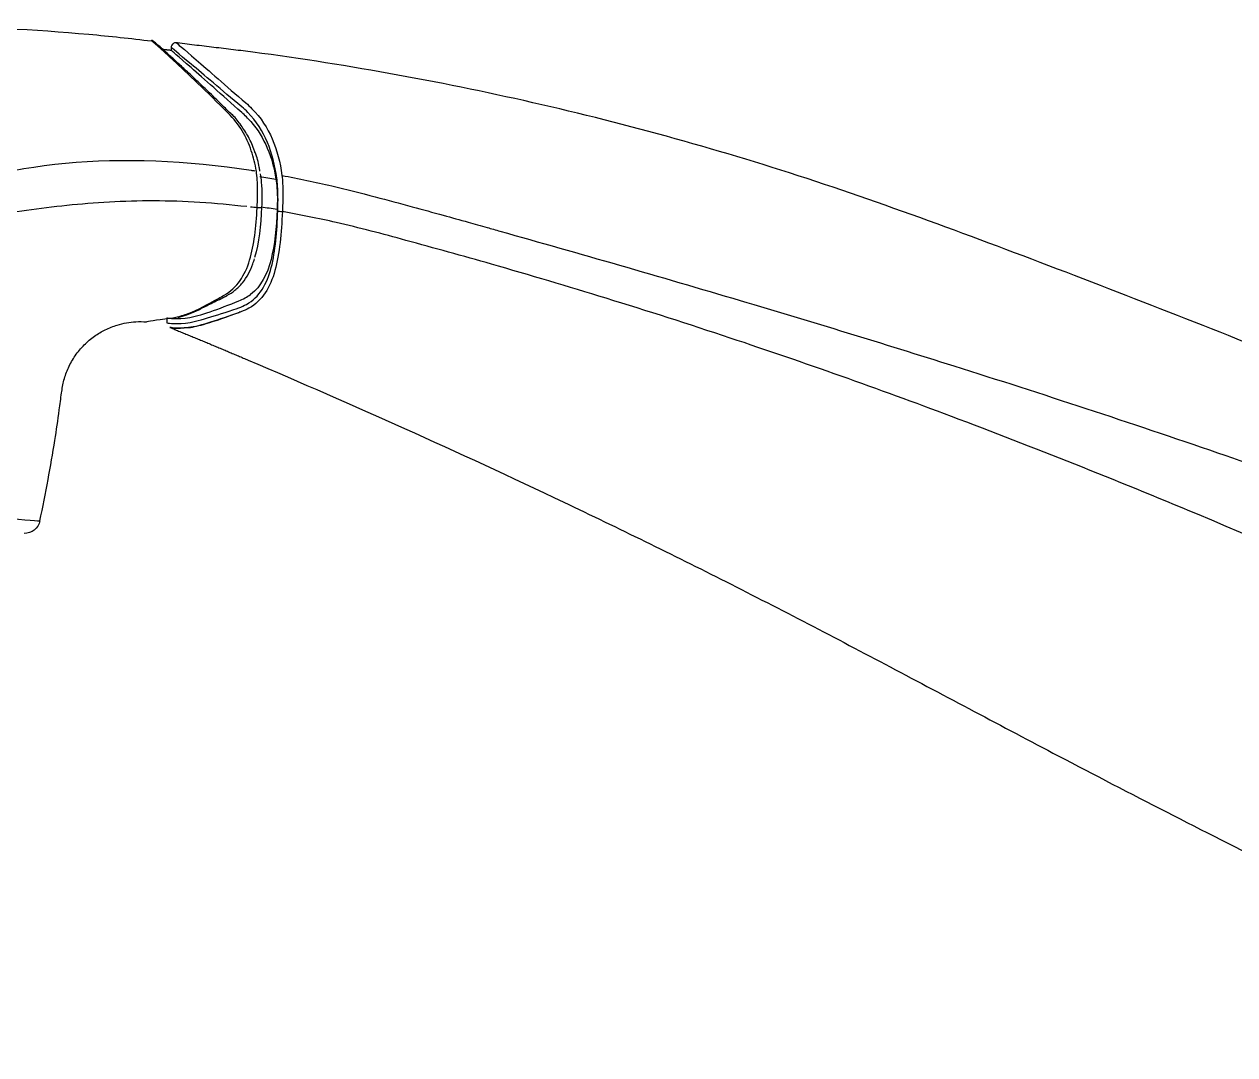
# Model space of a CAD drawing. Extents: x 20895 to 21489, y -3026 to -2606.
# Drawn here: x 21243.3 to 21319.8, y -2741.3 to -2676.2 of the extents above; entities that cross this region are included whole.
import ezdxf

# ---------------------------------------------------------------- set-up
doc = ezdxf.new("R2010")
doc.units = 0
doc.header["$LTSCALE"] = 7
doc.header["$MEASUREMENT"] = 0
doc.layers.add('41', color=7, linetype='CONTINUOUS')

msp = doc.modelspace()

# ---------------------------------------------------------------- linework, layer by layer
at = {"layer": '41', "color": 7, "linetype": 'Continuous'}
for p, q in [((21252.55784, -2677.69048), (21252.55527, -2677.85789)), ((21252.29673, -2694.74782), (21252.29191, -2695.06272))]:
    msp.add_line(p, q, dxfattribs=at)
at = {"layer": '41', "color": 7, "linetype": 'Continuous', "extrusion": (0, 0, -1)}
msp.add_arc((-21243.28726, -2707.36858, 0.00028), 1, 192.182635, 270.877009, dxfattribs=at)
at = {"layer": '41', "color": 7, "linetype": 'Continuous'}
for points, knots in [([(21251.32117, -2677.26646), (21250.00416, -2677.10626), (21245.22269, -2676.58914), (21236.93056, -2676.21028), (21226.48515, -2676.17749), (21219.53802, -2676.54494), (21216.07119, -2676.81767)], [0, 0, 0, 0, 0.11269172, 0.40873709, 0.70478172, 1, 1, 1, 1]), ([(21251.97284, -2677.72371), (21251.90446, -2677.66282), (21251.74353, -2677.52006), (21251.55718, -2677.35629), (21251.47441, -2677.28466), (21251.46033, -2677.27226), (21251.4544, -2677.2674), (21251.45565, -2677.26824), (21251.44767, -2677.26175), (21251.44098, -2677.25651), (21251.41101, -2677.23485), (21251.37273, -2677.21338), (21251.33631, -2677.20715), (21251.32921, -2677.20626)], [0, 0, 0, 0, 0.20179305, 0.52192867, 0.83380884, 0.91021207, 0.9491082, 0.96496783, 0.96763622, 0.96968151, 0.97323389, 0.99488139, 1, 1, 1, 1]), ([(21256.33077, -2681.83596), (21256.14771, -2681.65524), (21255.64584, -2681.16173), (21254.92943, -2680.46064), (21254.16276, -2679.73249), (21253.50363, -2679.11571), (21252.91044, -2678.56945), (21252.40828, -2678.11346), (21252.00505, -2677.75203), (21251.70917, -2677.48996), (21251.52267, -2677.32645), (21251.47622, -2677.28644), (21251.45811, -2677.27044), (21251.45719, -2677.26963)], [0, 0, 0, 0, 0.06774039, 0.18949796, 0.28946926, 0.39546173, 0.50077871, 0.60486299, 0.70693911, 0.80654392, 0.9035606, 0.98856795, 1, 1, 1, 1]), ([(21252.93364, -2677.37515), (21252.92677, -2677.37243), (21252.89348, -2677.36114), (21252.82168, -2677.36155), (21252.72552, -2677.3869), (21252.6344, -2677.45284), (21252.57675, -2677.54373), (21252.55635, -2677.62959), (21252.55927, -2677.67631), (21252.56188, -2677.69316)], [0, 0, 0, 0, 0.03814106, 0.18351179, 0.36398153, 0.5504597, 0.75496788, 0.91275059, 1, 1, 1, 1]), ([(21257.0242, -2681.76404), (21255.75539, -2680.64299), (21254.63972, -2679.64046), (21253.01869, -2678.2265), (21252.55511, -2677.83133), (21252.55568, -2677.83175)], [0, 0, 0, 0, 0.50000219, 0.50000219, 1, 1, 1, 1]), ([(21378.3991, -2722.71977), (21373.81069, -2720.35779), (21364.35121, -2715.62508), (21349.87649, -2708.81169), (21335.01091, -2702.23433), (21322.13634, -2696.90525), (21311.32134, -2692.68127), (21302.63784, -2689.38478), (21293.89735, -2686.23769), (21285.01532, -2683.50901), (21276.01475, -2681.20591), (21266.91419, -2679.32752), (21260.79921, -2678.36233), (21257.72819, -2677.95117)], [0, 0, 0, 0, 0.11975241, 0.24550587, 0.37125976, 0.49700995, 0.56886793, 0.64072961, 0.71258581, 0.78443858, 0.85629229, 0.92814653, 1, 1, 1, 1]), ([(21257.86115, -2684.29278), (21257.84216, -2684.22557), (21257.7249, -2683.84201), (21257.42496, -2683.23374), (21256.93932, -2682.49829), (21256.57647, -2682.04174), (21256.34485, -2681.84253), (21256.32786, -2681.82817)], [0, 0, 0, 0, 0.07108721, 0.40979039, 0.70210419, 0.97836503, 1, 1, 1, 1]), ([(21258.1705, -2685.46746), (21258.15849, -2685.384), (21258.09001, -2684.97948), (21257.99392, -2684.58361), (21257.87073, -2684.29043), (21257.86978, -2684.28818)], [0, 0, 0, 0, 0.20284071, 0.99388158, 1, 1, 1, 1]), ([(21258.19669, -2685.64724), (21258.22684, -2685.80943), (21258.24907, -2685.98633), (21258.26491, -2686.17183), (21258.28888, -2686.45243), (21258.29899, -2686.76), (21258.29905, -2687.06772), (21258.2991, -2687.29371), (21258.29371, -2687.52404), (21258.28273, -2687.74709)], [0, 0, 0, 0, 0.27480012, 0.27480012, 0.27480012, 0.69416567, 0.69416567, 0.69416567, 1, 1, 1, 1]), ([(21259.19132, -2685.97624), (21259.21922, -2686.14566), (21259.23928, -2686.33128), (21259.25297, -2686.52533), (21259.27173, -2686.7912), (21259.27913, -2687.07949), (21259.27759, -2687.36645), (21259.27664, -2687.54348), (21259.27226, -2687.72247), (21259.26434, -2687.89744)], [0, 0, 0, 0, 0.31024928, 0.31024928, 0.31024928, 0.73827247, 0.73827247, 0.73827247, 1, 1, 1, 1]), ([(21259.26393, -2687.89709), (21259.2123, -2689.0401), (21259.11528, -2690.12763), (21258.63983, -2691.99107), (21258.24686, -2692.76774), (21257.58763, -2693.26218)], [0, 0, 0, 0, 0.5, 0.5, 1, 1, 1, 1]), ([(21256.09336, -2693.32883), (21256.27414, -2693.23293), (21256.63087, -2693.0002), (21257.08686, -2692.54649), (21257.45996, -2691.97996), (21257.69916, -2691.46146), (21257.7995, -2691.11812), (21257.82739, -2691.00735)], [0, 0, 0, 0, 0.20388586, 0.4336868, 0.66331457, 0.89430213, 1, 1, 1, 1]), ([(21253.00329, -2694.71218), (21253.18142, -2694.67552), (21253.55628, -2694.57059), (21254.19449, -2694.29468), (21254.90481, -2693.91928), (21255.44522, -2693.66019), (21255.73376, -2693.52177)], [0, 0, 0, 0, 0.22606643, 0.45959702, 0.72110964, 1, 1, 1, 1]), ([(21252.29676, -2694.74574), (21252.29676, -2694.74574), (21252.29676, -2694.74573), (21252.29892, -2694.74591), (21252.69069, -2694.83858), (21254.2094, -2694.68498), (21255.29893, -2694.28301), (21256.64088, -2693.75225)], [0, 0, 0, 0, 0.00151403, 0.00151403, 0.50075702, 0.50075702, 1, 1, 1, 1]), ([(21244.2594, -2707.57718), (21244.44649, -2706.70897), (21244.78679, -2705.01562), (21245.18321, -2702.67376), (21245.46053, -2700.8465), (21245.61616, -2699.57376), (21245.75804, -2698.66893), (21246.05188, -2697.87354), (21246.48055, -2697.11668), (21247.04166, -2696.4431), (21247.68983, -2695.89463), (21248.39624, -2695.47359), (21249.26744, -2695.1286), (21250.16085, -2694.96753), (21250.78236, -2694.98082), (21251.0082, -2695.00111)], [0, 0, 0, 0, 0.16693526, 0.324749, 0.44656168, 0.51429542, 0.56600271, 0.61826346, 0.67272587, 0.72884985, 0.78215458, 0.83162606, 0.88278589, 0.95775904, 1, 1, 1, 1]), ([(21250.97565, -2694.99312), (21250.97504, -2694.99325), (21251.35171, -2694.88596), (21252.36244, -2694.7885), (21252.59801, -2694.75703), (21252.85639, -2694.7009)], [0, 0, 0, 0, 0.79579205, 0.79579205, 1, 1, 1, 1]), ([(21256.87212, -2694.39509), (21255.54104, -2694.87462), (21254.42692, -2695.27429), (21252.88614, -2695.44654), (21252.48305, -2695.34494), (21252.48256, -2695.34487)], [0, 0, 0, 0, 0.50000209, 0.50000209, 1, 1, 1, 1]), ([(21257.43029, -2697.41195), (21260.74337, -2698.81801), (21267.43115, -2701.73972), (21277.50518, -2706.40215), (21287.75, -2711.41341), (21298.12957, -2716.8314), (21309.64346, -2722.98294), (21322.51615, -2729.56582), (21335.25366, -2735.85797), (21343.44336, -2739.72887), (21346.84644, -2741.31097)], [0, 0, 0, 0, 0.10834865, 0.2197495, 0.33420139, 0.45170562, 0.57226442, 0.72725284, 0.88701162, 1, 1, 1, 1])]:
    msp.add_open_spline(points, degree=3, knots=knots, dxfattribs=at)
at = {"layer": '41', "color": 3, "linetype": 'Continuous'}
for points, knots in [([(21256.1711, -2681.80828), (21254.80286, -2680.45184), (21253.58584, -2679.28546), (21251.87397, -2677.7121), (21251.36325, -2677.2619), (21251.29778, -2677.20418)], [0, 0, 0, 0, 0.51688361, 0.51688361, 1, 1, 1, 1]), ([(21252.8907, -2677.365), (21252.89383, -2677.36777), (21253.34945, -2677.75255), (21254.92152, -2679.10388), (21256.01177, -2680.06642), (21257.28143, -2681.15913)], [0, 0, 0, 0, 0.49995365, 0.49995365, 1, 1, 1, 1]), ([(21257.02976, -2681.40038), (21255.73223, -2680.32327), (21254.62113, -2679.37302), (21253.02323, -2678.04056), (21252.56188, -2677.66167), (21252.55835, -2677.65866)], [0, 0, 0, 0, 0.50013921, 0.50013921, 1, 1, 1, 1]), ([(21257.28143, -2681.15913), (21257.41865, -2681.27722), (21257.54938, -2681.39943), (21257.67345, -2681.52545), (21257.67346, -2681.52546), (21257.67347, -2681.52547), (21257.67348, -2681.52548)], [0, 0, 0, 0, 0.99991152, 0.99991152, 0.99991152, 1, 1, 1, 1]), ([(21257.9509, -2685.46599), (21257.87477, -2685.02545), (21257.771, -2684.5983), (21257.63272, -2684.18938), (21257.63271, -2684.18937), (21257.63271, -2684.18935), (21257.6327, -2684.18934)], [0, 0, 0, 0, 0.99996335, 0.99996335, 0.99996335, 1, 1, 1, 1]), ([(21236.50903, -2687.31697), (21238.97657, -2686.1071), (21242.26828, -2685.31619), (21249.49922, -2684.62544), (21253.57083, -2684.78731), (21257.61396, -2685.41341)], [0, 0, 0, 0, 0.5, 0.5, 1, 1, 1, 1]), ([(21257.99874, -2687.79268), (21257.99875, -2687.79266), (21257.99875, -2687.79264), (21257.99875, -2687.79262), (21258.01358, -2687.54514), (21258.023, -2687.29021), (21258.02697, -2687.03964), (21258.03235, -2686.69952), (21258.02787, -2686.35926), (21258.00899, -2686.04678), (21257.99664, -2685.84225), (21257.97784, -2685.64639), (21257.95079, -2685.46599), (21257.95079, -2685.46597), (21257.95079, -2685.46596), (21257.95079, -2685.46594)], [0, 0, 0, 0, 0.00002445, 0.00002445, 0.00002445, 0.30739862, 0.30739862, 0.30739862, 0.72735235, 0.72735235, 0.72735235, 0.99997555, 0.99997555, 0.99997555, 1, 1, 1, 1]), ([(21259.30587, -2687.98087), (21259.3146, -2687.75687), (21259.31905, -2687.52711), (21259.31931, -2687.3014), (21259.31968, -2686.99268), (21259.31226, -2686.68453), (21259.29354, -2686.40082), (21259.28224, -2686.22968), (21259.26662, -2686.06515), (21259.24551, -2685.91203)], [0, 0, 0, 0, 0.31255207, 0.31255207, 0.31255207, 0.74270997, 0.74270997, 0.74270997, 1, 1, 1, 1]), ([(21259.56935, -2685.74105), (21260.6224, -2685.95044), (21262.5992, -2686.34351), (21265.33268, -2687.06008), (21267.67993, -2687.68474), (21269.64074, -2688.22261), (21271.21794, -2688.66197), (21272.41283, -2688.99852), (21275.60006, -2689.89619), (21280.94309, -2691.41127), (21290.52158, -2694.21219), (21303.16132, -2698.06996), (21318.21625, -2703.01514), (21331.7904, -2707.87014), (21341.66024, -2711.66873), (21351.56969, -2715.6636), (21362.83946, -2720.50896), (21372.06328, -2724.98823), (21376.43206, -2727.1098)], [0, 0, 0, 0, 0.02593092, 0.04867754, 0.06823745, 0.08460888, 0.09779238, 0.10778813, 0.11459619, 0.17777766, 0.24192766, 0.35562192, 0.49692526, 0.62461087, 0.70380488, 0.75237808, 0.8827159, 1, 1, 1, 1]), ([(21259.56978, -2685.73506), (21259.56978, -2685.73507), (21259.56978, -2685.73509), (21259.56978, -2685.73511), (21259.58925, -2685.90539), (21259.60266, -2686.08917), (21259.61129, -2686.28093), (21259.62536, -2686.59392), (21259.62713, -2686.93561), (21259.62066, -2687.278), (21259.61593, -2687.52802), (21259.60671, -2687.78281), (21259.59319, -2688.03067), (21259.59319, -2688.03069), (21259.59319, -2688.03071), (21259.59319, -2688.03073)], [0, 0, 0, 0, 0.0000247, 0.0000247, 0.0000247, 0.26031726, 0.26031726, 0.26031726, 0.68900684, 0.68900684, 0.68900684, 0.9999753, 0.9999753, 0.9999753, 1, 1, 1, 1]), ([(21257.34729, -2687.7162), (21255.34693, -2687.49418), (21253.39197, -2687.35658), (21249.54846, -2687.34854), (21247.71904, -2687.46428), (21244.23064, -2687.82116), (21242.56336, -2688.05743), (21239.51147, -2688.699), (21238.09712, -2689.09083), (21236.90461, -2689.74169)], [0, 0, 0, 0, 0.25, 0.25, 0.5, 0.5, 0.75, 0.75, 1, 1, 1, 1]), ([(21257.32236, -2693.89131), (21258.14232, -2693.43983), (21258.61646, -2692.61397), (21259.16414, -2690.51488), (21259.25514, -2689.27603), (21259.30551, -2687.98052)], [0, 0, 0, 0, 0.5, 0.5, 1, 1, 1, 1]), ([(21259.59292, -2688.02851), (21259.53029, -2689.38155), (21259.42248, -2690.66862), (21258.83068, -2692.82865), (21258.3237, -2693.6715), (21257.4805, -2694.13193)], [0, 0, 0, 0, 0.5, 0.5, 1, 1, 1, 1]), ([(21373.28948, -2734.0678), (21367.57402, -2731.07275), (21358.57801, -2726.35861), (21340.08733, -2717.12584), (21322.07235, -2708.89054), (21302.52428, -2701.10395), (21290.0154, -2696.65904), (21280.28723, -2693.54564), (21273.44167, -2691.508), (21267.74382, -2689.9369), (21263.35356, -2688.74595), (21260.72909, -2688.24526), (21259.59323, -2688.02856)], [0, 0, 0, 0, 0.15734386, 0.24765613, 0.50398195, 0.64005414, 0.76069249, 0.82763123, 0.88913703, 0.9348526, 0.97180445, 1, 1, 1, 1]), ([(21252.85639, -2694.7009), (21253.10155, -2694.64764), (21253.36725, -2694.57219), (21254.22473, -2694.23984), (21254.8767, -2693.89406), (21255.55913, -2693.51102)], [0, 0, 0, 0, 0.32745118, 0.32745118, 1, 1, 1, 1]), ([(21252.29194, -2695.06091), (21252.29194, -2695.06091), (21252.29194, -2695.06091), (21252.2924, -2695.06098), (21252.69183, -2695.16011), (21254.22839, -2694.99095), (21255.34706, -2694.6078), (21256.72878, -2694.14381)], [0, 0, 0, 0, 0.00005022, 0.00005022, 0.50002511, 0.50002511, 1, 1, 1, 1]), ([(21257.48051, -2694.1314), (21257.4805, -2694.13141), (21257.48049, -2694.13142), (21257.48047, -2694.13142), (21257.32265, -2694.21816), (21257.15408, -2694.29303), (21256.97628, -2694.35681)], [0, 0, 0, 0, 0.00007792, 0.00007792, 0.00007792, 1, 1, 1, 1]), ([(21256.87212, -2694.39509), (21255.54104, -2694.87462), (21254.42692, -2695.27429), (21252.88614, -2695.44655), (21252.48304, -2695.34494), (21252.48207, -2695.3448), (21252.8853, -2695.44635), (21253.97271, -2695.32498), (21254.34936, -2695.23604), (21254.77576, -2695.11008)], [0, 0, 0, 0, 0.29302453, 0.29302453, 0.58604907, 0.58604907, 0.8790736, 0.8790736, 1, 1, 1, 1]), ([(21235.33815, -2707.34981), (21240.93392, -2707.23347), (21244.25824, -2707.57507), (21244.26551, -2707.57597), (21244.26551, -2707.57597), (21244.26551, -2707.57597)], [0, 0, 0, 0, 0.99996317, 0.99996317, 1, 1, 1, 1])]:
    msp.add_open_spline(points, degree=3, knots=knots, dxfattribs=at)
at = {"layer": '41', "color": 7, "linetype": 'Continuous'}
for points, degree in [([(21257.72819, -2677.95117), (21252.80166, -2677.35534)], 1), ([(21252.58738, -2677.84989), (21252.04195, -2677.78568)], 1), ([(21257.5934, -2682.33488), (21257.41892, -2682.13567), (21257.22901, -2681.945), (21257.0242, -2681.76404)], 3), ([(21257.5934, -2682.33488), (21258.49168, -2683.36032), (21258.96018, -2684.57899), (21259.19094, -2685.97731)], 3), ([(21258.28269, -2687.74705), (21258.22529, -2688.91263), (21258.12007, -2690.00164), (21257.82688, -2690.93319)], 3), ([(21255.74914, -2693.52261), (21256.09995, -2693.33309)], 1), ([(21256.84191, -2693.67202), (21257.11486, -2693.56422), (21257.36646, -2693.42739), (21257.58763, -2693.26217)], 3), ([(21256.64076, -2693.75166), (21256.70723, -2693.72529), (21256.77428, -2693.69873), (21256.84191, -2693.67202)], 3), ([(21254.77576, -2695.11008), (21255.38259, -2694.93083), (21256.09019, -2694.67662), (21256.87197, -2694.39497)], 3), ([(21252.4936, -2695.35267), (21254.96935, -2696.36456), (21257.43029, -2697.41195)], 2)]:
    msp.add_open_spline(points, degree=degree, dxfattribs=at)
at = {"layer": '41', "color": 3, "linetype": 'Continuous'}
for points in [[(21257.6327, -2684.18937), (21257.33325, -2683.30541), (21256.87073, -2682.50188), (21256.1711, -2681.80828)], [(21257.40813, -2681.76135), (21257.28837, -2681.63722), (21257.16219, -2681.51678), (21257.02976, -2681.40038)], [(21259.24515, -2685.91313), (21259.02162, -2684.29708), (21258.49716, -2682.88994), (21257.40813, -2681.76135)], [(21257.67348, -2681.52554), (21258.7922, -2682.6622), (21259.34072, -2684.09214), (21259.57001, -2685.74117)], [(21257.61396, -2685.41342), (21257.69343, -2685.42565), (21257.77291, -2685.43803), (21257.85241, -2685.45056)], [(21258.16685, -2685.80604), (21258.50821, -2685.86313), (21258.84958, -2685.92022), (21259.19094, -2685.97731)], [(21257.527, -2691.0944), (21257.81775, -2690.13571), (21257.93344, -2688.99266), (21257.99898, -2687.79292)], [(21257.99884, -2687.79291), (21257.85867, -2687.7758), (21257.7185, -2687.7587), (21257.57832, -2687.74159)], [(21258.28269, -2687.74705), (21258.31427, -2687.77664), (21258.17063, -2687.79986), (21257.99898, -2687.79292)], [(21259.26393, -2687.89709), (21258.92633, -2687.84655), (21258.58873, -2687.79601), (21258.25112, -2687.74547)], [(21259.30587, -2687.98087), (21259.3271, -2688.00258), (21259.45462, -2688.02471), (21259.59319, -2688.03073)], [(21255.91526, -2693.30975), (21256.73255, -2692.8407), (21257.23316, -2692.06493), (21257.52702, -2691.0933)], [(21255.56138, -2693.51083), (21255.67793, -2693.44527), (21255.79593, -2693.37823), (21255.91526, -2693.30975)], [(21256.72865, -2694.14303), (21256.76402, -2694.13116), (21256.79955, -2694.11926), (21256.83525, -2694.10735)], [(21256.83525, -2694.10735), (21257.00698, -2694.04653), (21257.16989, -2693.97477), (21257.32235, -2693.89131)], [(21256.97628, -2694.35681), (21256.94146, -2694.36929), (21256.90681, -2694.38176), (21256.87232, -2694.3942)]]:
    msp.add_open_spline(points, degree=3, dxfattribs=at)

doc.saveas('drawing.dxf')
